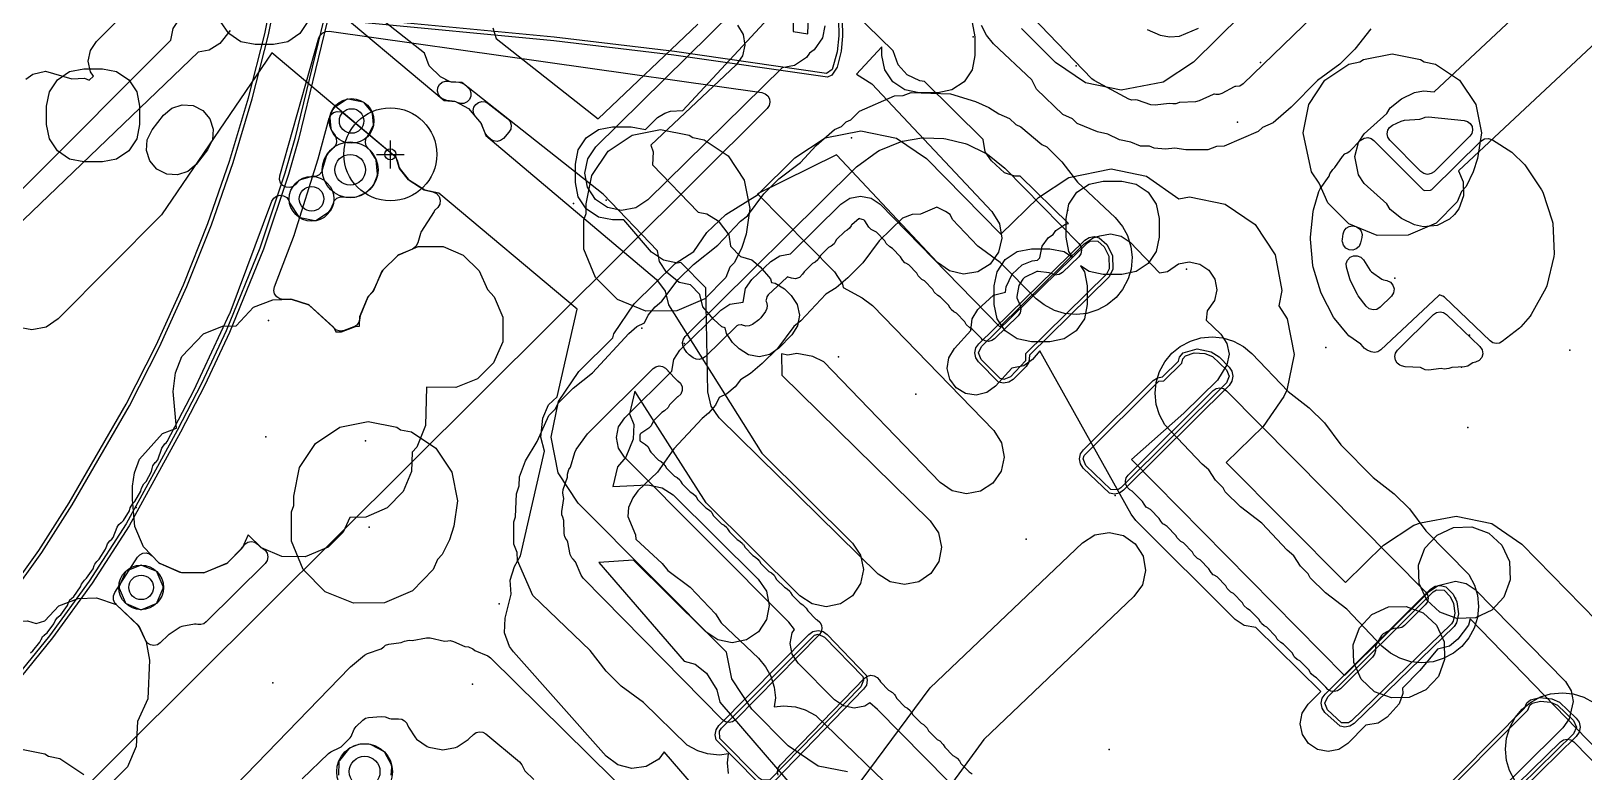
# Model space of a CAD drawing. Header units: metres. Extents: x -2677 to -840, y 169 to 1487.
# Drawn here: x -2211.5 to -2128, y 865.2 to 905.1 of the extents above; entities that cross this region are included whole.
import ezdxf

# ---------------------------------------------------------------- set-up
doc = ezdxf.new("R2010")
doc.units = ezdxf.units.M
for name, color, linetype in [('AI_GREENING_ALLOWED_ZONE', 4, 'Continuous'), ('AI_GREENING_EXCLUSIONS', 1, 'Continuous'), ('AI_GREENING_LAWN', 82, 'Continuous'), ('AI_GREENING_REJECTED', 6, 'Continuous'), ('AI_GREENING_SHRUBS', 92, 'Continuous'), ('AI_GREENING_TREES', 3, 'Continuous')]:
    doc.layers.add(name, color=color, linetype=linetype)

# ---------------------------------------------------------------- blocks, each defined once
blk = doc.blocks.new('AI_TREE')
for p, q in [((-0.3, 0), (0.3, 0)), ((0, -0.3), (0, 0.3))]:
    blk.add_line(p, q)
for radius in [1, 0.12]:
    blk.add_circle((0, 0), radius)
blk = doc.blocks.new('AI_SHRUB')
for radius in [1, 0.55]:
    blk.add_circle((0, 0), radius)

msp = doc.modelspace()

# ---------------------------------------------------------------- linework, layer by layer
at = {"layer": 'AI_GREENING_ALLOWED_ZONE'}
for points in [[(-2189.506, 901.488), (-2189.627, 901.638), (-2189.682, 901.822), (-2189.664, 902.013), (-2189.575, 902.184), (-2189.429, 902.308), (-2189.246, 902.368), (-2189.054, 902.354), (-2188.935, 902.322), (-2188.528, 902.299), (-2188.379, 902.267), (-2188.247, 902.192), (-2188.06, 902.045), (-2187.939, 901.905), (-2187.876, 901.731), (-2187.881, 901.547), (-2187.953, 901.376), (-2188.082, 901.243), (-2188.25, 901.167), (-2188.435, 901.156), (-2188.61, 901.214), (-2188.656, 901.239), (-2188.749, 901.268), (-2189.166, 901.314), (-2189.433, 901.428), (-2189.506, 901.488)], [(-2187.63, 900.443), (-2187.723, 900.602), (-2187.752, 900.783), (-2187.714, 900.962), (-2187.614, 901.116), (-2187.465, 901.223), (-2187.287, 901.27), (-2187.105, 901.249), (-2186.943, 901.163), (-2185.9, 900.341), (-2185.769, 900.186), (-2185.712, 899.991), (-2185.736, 899.789), (-2185.839, 899.614), (-2186.134, 899.287), (-2186.286, 899.173), (-2186.471, 899.124), (-2186.66, 899.147), (-2186.827, 899.24), (-2186.972, 899.363), (-2187.115, 899.562), (-2187.307, 900.05), (-2187.351, 900.121), (-2187.63, 900.443)], [(-2197.963, 890.636), (-2198.155, 890.669), (-2198.32, 890.773), (-2198.433, 890.932), (-2198.476, 891.122), (-2198.443, 891.315), (-2197.371, 894.122), (-2197.366, 894.135), (-2196.086, 898.186), (-2196.083, 898.197), (-2195.507, 900.37), (-2195.418, 900.549), (-2195.266, 900.679), (-2195.076, 900.739), (-2194.877, 900.72), (-2194.702, 900.625), (-2192.007, 898.365), (-2191.909, 898.255), (-2191.848, 898.122), (-2191.729, 897.714), (-2191.684, 897.628), (-2191.252, 897.09), (-2191.192, 897.036), (-2190.392, 896.53), (-2190.311, 896.497), (-2189.919, 896.413), (-2189.727, 896.327), (-2189.587, 896.168), (-2189.526, 895.966), (-2189.553, 895.757), (-2189.664, 895.577), (-2189.828, 895.407), (-2189.86, 895.367), (-2190.566, 894.247), (-2190.596, 894.178), (-2190.729, 893.673), (-2190.835, 893.472), (-2191.02, 893.339), (-2191.745, 893.036), (-2191.823, 892.984), (-2192.622, 892.202), (-2192.676, 892.124), (-2193.09, 891.166), (-2193.184, 891.022), (-2193.366, 890.828), (-2193.414, 890.754), (-2193.832, 889.754), (-2193.851, 889.666), (-2193.852, 889.608), (-2193.896, 889.416), (-2194.01, 889.257), (-2194.176, 889.153), (-2194.689, 888.96), (-2194.898, 888.929), (-2195.101, 888.987), (-2195.262, 889.124), (-2195.295, 889.167), (-2196.548, 890.311), (-2196.64, 890.364), (-2197.497, 890.635), (-2197.578, 890.647), (-2197.963, 890.636)], [(-2141.029, 893.761), (-2141.027, 893.874), (-2140.99, 894.15), (-2140.934, 894.322), (-2140.819, 894.463), (-2140.662, 894.554), (-2140.483, 894.583), (-2140.306, 894.546), (-2140.272, 894.533), (-2140.123, 894.438), (-2140.016, 894.298), (-2139.964, 894.129), (-2139.974, 893.953), (-2140.043, 893.667), (-2140.127, 893.487), (-2140.276, 893.353), (-2140.464, 893.288), (-2140.663, 893.302), (-2140.841, 893.393), (-2140.969, 893.546), (-2141.027, 893.737), (-2141.029, 893.761)], [(-2140.802, 892.36), (-2140.815, 892.561), (-2140.747, 892.751), (-2140.61, 892.899), (-2140.426, 892.98), (-2140.225, 892.983), (-2140.039, 892.905), (-2139.898, 892.761), (-2139.532, 892.187), (-2139.464, 892.117), (-2138.9, 891.725), (-2138.811, 891.686), (-2138.642, 891.65), (-2138.447, 891.562), (-2138.308, 891.401), (-2138.248, 891.197), (-2138.278, 890.985), (-2138.394, 890.806), (-2138.992, 890.214), (-2139.169, 890.1), (-2139.378, 890.07), (-2139.58, 890.128), (-2139.741, 890.264), (-2140.169, 890.824), (-2140.217, 890.901), (-2140.594, 891.64), (-2140.631, 891.735), (-2140.802, 892.36)], [(-2206.943, 874.254), (-2207.014, 874.319), (-2207.097, 874.501), (-2207.102, 874.7), (-2207.029, 874.885), (-2205.796, 876.786), (-2205.673, 876.916), (-2205.513, 876.994), (-2205.336, 877.012), (-2205.164, 876.966), (-2205.018, 876.863), (-2204.667, 876.502), (-2204.588, 876.448), (-2203.528, 875.989), (-2203.433, 875.968), (-2202.265, 875.953), (-2202.166, 875.972), (-2201.026, 876.448), (-2200.947, 876.502), (-2200.204, 877.245), (-2200.152, 877.32), (-2200.149, 877.328), (-2200.039, 877.485), (-2199.879, 877.589), (-2199.691, 877.625), (-2199.504, 877.589), (-2199.343, 877.484), (-2199.167, 877.314), (-2199.051, 877.237), (-2199.053, 877.235), (-2198.941, 877.159), (-2198.833, 876.997), (-2198.796, 876.805), (-2198.834, 876.614), (-2198.943, 876.452), (-2202.11, 873.303), (-2202.244, 873.208), (-2202.401, 873.161), (-2202.565, 873.168), (-2202.65, 873.186), (-2202.747, 873.187), (-2203.417, 873.06), (-2203.506, 873.024), (-2204.098, 872.637), (-2204.136, 872.607), (-2204.576, 872.175), (-2204.736, 872.069), (-2204.923, 872.032), (-2205.111, 872.067), (-2205.272, 872.17), (-2205.382, 872.327), (-2205.705, 873.045), (-2205.761, 873.123), (-2206.95, 874.248), (-2206.943, 874.254)]]:
    msp.add_lwpolyline(points, close=True, dxfattribs=at)
msp.add_lwpolyline([(-2196.95, 864.882), (-2195.542, 866.24), (-2195.401, 866.335), (-2194.924, 866.551), (-2194.851, 866.601), (-2194.374, 867.078), (-2194.324, 867.15), (-2194.147, 867.536), (-2194.04, 867.688), (-2193.683, 868.032), (-2193.542, 868.127), (-2193.378, 868.17), (-2192.704, 868.228), (-2192.491, 868.199), (-2192.259, 868.115), (-2192.17, 868.101), (-2191.767, 868.108), (-2191.595, 868.081), (-2191.442, 867.996), (-2191.328, 867.864), (-2191.297, 867.781), (-2191.292, 867.783), (-2191.237, 867.648), (-2190.865, 867.076), (-2190.797, 867.007), (-2190.235, 866.622), (-2190.146, 866.584), (-2189.479, 866.444), (-2189.382, 866.443), (-2188.712, 866.568), (-2188.622, 866.604), (-2188.03, 866.99), (-2187.992, 867.02), (-2187.742, 867.265), (-2187.591, 867.366), (-2187.414, 867.407), (-2187.233, 867.381), (-2187.074, 867.292), (-2185.268, 865.798), (-2185.134, 865.626), (-2185.02, 865.383), (-2184.971, 865.314), (-2184.493, 864.837)], dxfattribs=at)
at = {"layer": 'AI_GREENING_EXCLUSIONS'}
for points in [[(-2227.433, 881.114), (-2204.004, 904.572), (-2203.888, 905.183), (-2203.461, 905.835), (-2202.61, 906.463), (-2201.948, 906.666), (-2200.989, 907.755), (-2200.364, 908.282), (-2167.786, 942.943), (-2167.684, 943.556), (-2167.27, 944.218), (-2166.434, 944.864), (-2165.776, 945.081), (-2140.485, 971.989), (-2141.28, 972.087), (-2141.955, 972.479), (-2142.429, 973.099)], [(-2110.049, 920.669), (-2134.782, 897.543), (-2134.534, 896.949), (-2134.518, 896.205), (-2134.774, 895.507), (-2134.996, 895.206), (-2135.268, 894.952), (-2135.931, 894.615), (-2135.931, 894.615), (-2136.672, 894.543), (-2137.147, 894.646), (-2137.849, 894.979), (-2138.465, 895.458), (-2138.645, 895.775), (-2139.855, 896.869), (-2140.158, 897.325), (-2140.355, 898.316), (-2140.157, 899.071), (-2139.853, 899.526), (-2138.643, 900.617), (-2138.463, 900.933), (-2137.847, 901.412), (-2137.142, 901.746), (-2136.668, 901.847), (-2136.095, 901.792), (-2112.541, 923.816)], [(-2110.049, 920.669), (-2134.782, 897.543), (-2134.534, 896.949), (-2134.518, 896.205), (-2134.774, 895.507), (-2134.996, 895.206), (-2135.268, 894.952), (-2135.931, 894.615), (-2135.931, 894.615), (-2136.672, 894.543), (-2137.147, 894.646), (-2137.849, 894.979), (-2138.465, 895.458), (-2138.645, 895.775), (-2139.855, 896.869), (-2140.158, 897.325), (-2140.355, 898.316), (-2140.157, 899.071), (-2139.853, 899.526), (-2138.643, 900.617), (-2138.463, 900.933), (-2137.847, 901.412), (-2137.142, 901.746), (-2136.668, 901.847), (-2136.095, 901.792), (-2112.541, 923.816)], [(-2127.291, 866.396), (-2134.157, 873.48), (-2134.244, 873.141), (-2134.821, 872.372), (-2135.274, 872.001), (-2135.914, 871.84), (-2136.858, 870.695), (-2137.796, 869.744), (-2137.781, 869.455), (-2137.977, 868.904), (-2138.621, 868.19), (-2139.106, 867.862), (-2139.759, 867.761), (-2140.728, 866.782), (-2141.213, 866.454), (-2141.787, 866.337), (-2142.361, 866.448), (-2142.849, 866.771), (-2143.177, 867.256), (-2143.294, 867.829), (-2143.183, 868.404), (-2142.86, 868.892), (-2142.191, 869.568), (-2145.686, 873.014), (-2146.312, 873.117), (-2146.799, 873.442), (-2152.13, 878.765), (-2152.379, 879.093), (-2157.293, 887.871), (-2157.678, 887.409), (-2158.15, 887.062), (-2158.798, 886.934), (-2159.667, 885.982), (-2160.139, 885.635), (-2160.707, 885.495), (-2161.286, 885.583), (-2161.786, 885.886), (-2162.133, 886.358), (-2162.273, 886.926), (-2162.185, 887.505), (-2161.882, 888.005), (-2161.003, 888.969), (-2160.927, 889.599), (-2160.625, 890.1), (-2159.788, 890.871), (-2159.136, 891.017), (-2159.103, 891.318), (-2158.786, 891.993), (-2158.248, 892.488), (-2157.706, 892.715), (-2157.423, 892.748), (-2157.298, 892.866), (-2157.174, 893.489), (-2156.833, 893.965), (-2156.574, 894.126), (-2156.427, 894.345), (-2155.94, 894.669), (-2155.748, 894.707), (-2158.343, 897.265), (-2158.631, 897.249), (-2159.183, 897.444), (-2159.898, 898.087), (-2160.227, 898.572), (-2160.33, 899.224), (-2163.499, 902.35), (-2163.74, 902.383), (-2164.416, 902.699), (-2164.911, 903.238), (-2165.17, 903.99), (-2175.796, 914.369)], [(-2160.932, 905.505), (-2160.78, 904.74), (-2160.78, 903.74), (-2160.932, 902.975), (-2161.366, 902.326), (-2162.015, 901.892), (-2162.78, 901.74), (-2163.78, 901.74), (-2164.545, 901.892), (-2165.194, 902.326), (-2165.628, 902.975), (-2165.78, 903.74), (-2165.78, 904.213), (-2167.144, 902.741), (-2166.318, 902.216), (-2159.874, 895.362), (-2159.461, 894.7), (-2159.332, 893.93), (-2159.508, 893.17), (-2159.961, 892.535), (-2160.623, 892.121), (-2161.393, 891.993), (-2162.153, 892.169), (-2162.789, 892.622), (-2168.218, 898.397), (-2172.468, 896.3), (-2168.33, 892.109), (-2167.901, 891.458), (-2167.864, 891.268), (-2166.843, 890.716), (-2166.281, 890.308), (-2159.773, 883.584), (-2159.35, 882.929), (-2159.21, 882.161), (-2159.375, 881.398), (-2159.819, 880.756), (-2160.475, 880.333), (-2161.242, 880.194), (-2162.005, 880.358), (-2162.647, 880.802), (-2168.91, 887.273), (-2169.499, 887.559), (-2170.363, 887.729), (-2170.848, 887.636), (-2171.178, 887.704), (-2171.154, 886.559), (-2163.182, 878.736), (-2162.742, 878.091), (-2162.583, 877.327), (-2162.728, 876.561), (-2163.155, 875.908), (-2163.8, 875.468), (-2164.564, 875.309), (-2165.33, 875.454), (-2165.983, 875.881), (-2174.537, 884.275), (-2174.968, 884.899), (-2175.136, 885.661), (-2175.253, 891.264), (-2176.588, 892.616), (-2176.768, 892.582), (-2177.532, 892.74), (-2178.177, 893.179), (-2179.66, 894.91), (-2180.26, 894.91), (-2181.025, 895.062), (-2181.674, 895.496), (-2182.108, 896.145), (-2182.26, 896.91), (-2182.26, 897.91), (-2182.108, 898.675), (-2182.108, 898.675), (-2181.674, 899.324), (-2181.025, 899.758), (-2180.26, 899.91), (-2179.26, 899.91), (-2178.501, 899.759), (-2177.855, 900.404), (-2177.452, 900.644), (-2177.155, 900.749), (-2176.477, 900.793), (-2165.693, 912.426)], [(-2211.812, 902.469), (-2211.431, 902.739), (-2210.746, 902.895), (-2209.325, 902.492), (-2208.661, 902.52), (-2208.402, 902.41), (-2208.177, 902.628), (-2208.331, 902.857), (-2208.449, 903.43), (-2208.338, 904.005), (-2208.015, 904.493), (-2202.819, 909.749)], [(-2173.554, 905.362), (-2173.244, 904.866), (-2173.148, 904.289), (-2173.28, 903.718), (-2173.62, 903.242), (-2178.21, 898.931), (-2178.073, 898.571), (-2178.117, 897.866), (-2175.663, 895.319), (-2175.193, 895.238), (-2174.585, 894.861), (-2174.014, 894.107), (-2173.916, 893.505), (-2173.378, 892.946), (-2172.768, 892.765), (-2172.326, 892.382), (-2171.769, 891.735), (-2171.714, 891.551), (-2171.512, 891.514), (-2171.021, 891.195), (-2170.662, 890.847), (-2170.331, 890.364), (-2170.208, 889.792), (-2170.315, 889.216), (-2170.633, 888.725), (-2171.33, 888.009), (-2171.813, 887.677), (-2172.385, 887.555), (-2172.961, 887.661), (-2173.452, 887.979), (-2173.81, 888.328), (-2174.142, 888.81), (-2174.205, 889.108), (-2174.38, 889.166), (-2174.822, 889.55), (-2175.414, 890.233), (-2175.572, 890.9), (-2176.071, 891.418), (-2176.676, 891.536), (-2177.371, 892.094), (-2177.736, 892.677), (-2177.84, 893.254), (-2180.769, 896.296), (-2188.371, 902.29), (-2188.987, 902.325), (-2189.508, 902.591), (-2190.115, 903.182), (-2190.374, 903.869), (-2197.102, 909.174)], [(-2212.857, 874.696), (-2211.106, 877.145), (-2209.484, 879.702), (-2206.411, 885.015), (-2204.801, 888.183), (-2203.337, 891.415), (-2202.019, 894.709), (-2200.85, 898.058), (-2199.831, 901.458), (-2198.965, 904.903), (-2198.251, 908.397)], [(-2212.697, 874.575), (-2210.94, 877.033), (-2209.314, 879.597), (-2206.235, 884.921), (-2204.621, 888.096), (-2203.153, 891.337), (-2201.832, 894.639), (-2200.659, 897.996), (-2199.638, 901.405), (-2198.769, 904.859), (-2198.054, 908.359)], [(-2143.892, 908.472), (-2149.026, 903.387), (-2150.654, 902.311), (-2152.923, 901.88), (-2154.834, 902.269), (-2156.451, 903.361), (-2158.27, 905.197)], [(-2196.079, 907), (-2189.317, 901.33), (-2188.7, 901.263), (-2188.015, 900.887), (-2187.323, 900.089), (-2187.069, 899.445), (-2177.898, 891.702), (-2177.434, 891.074), (-2177.253, 890.344), (-2172.245, 882.375), (-2167.372, 877.543), (-2166.936, 876.896), (-2166.78, 876.131), (-2166.929, 875.365), (-2167.36, 874.715), (-2168.007, 874.278), (-2168.772, 874.123), (-2169.538, 874.272), (-2170.188, 874.703), (-2175.225, 879.697), (-2179.066, 885.711), (-2179.347, 884.494), (-2179.126, 883.913), (-2179.15, 883.133), (-2179.546, 882.153), (-2180.005, 881.634), (-2180.246, 880.588), (-2178.362, 880.668), (-2177.596, 880.519), (-2177.003, 880.143), (-2172.431, 875.608), (-2171.995, 874.961), (-2171.84, 874.196), (-2171.99, 873.43), (-2172.421, 872.78), (-2173.068, 872.344), (-2173.833, 872.189), (-2174.599, 872.338), (-2175.249, 872.769), (-2179.142, 876.632), (-2181.001, 876.499), (-2176.422, 871.206), (-2175.823, 871.041), (-2175.207, 870.562), (-2174.65, 869.663), (-2174.502, 868.987), (-2169.058, 862.694)], [(-2168.847, 905.334), (-2168.98, 904.689), (-2169.417, 904.043), (-2169.673, 903.874), (-2169.833, 903.637), (-2170.484, 903.206), (-2171.141, 903.078), (-2178.358, 895.984), (-2179.01, 895.556), (-2179.777, 895.41), (-2180.541, 895.569), (-2181.186, 896.008), (-2181.614, 896.66), (-2181.76, 897.427), (-2181.601, 898.191), (-2181.162, 898.836), (-2173.794, 906.08)], [(-2170.559, 906.233), (-2170.546, 905.038), (-2169.76, 904.906), (-2169.717, 906.323)], [(-2200.82, 905.082), (-2201.376, 904.385), (-2201.959, 904.019), (-2202.536, 903.914), (-2218.645, 888.487)], [(-2195.78, 905.698), (-2197.338, 899.279), (-2197.878, 897.411), (-2199.225, 893.392), (-2201.033, 888.945), (-2202.37, 886.11), (-2203.677, 883.59), (-2206.421, 878.586), (-2208.401, 875.505), (-2210.532, 872.561), (-2213.645, 868.753)], [(-2195.623, 905.5), (-2197.146, 899.224), (-2197.688, 897.348), (-2199.035, 893.329), (-2200.852, 888.86), (-2202.189, 886.024), (-2203.499, 883.498), (-2206.253, 878.478), (-2208.239, 875.388), (-2210.37, 872.443), (-2213.49, 868.627)], [(-2196.638, 905.563), (-2197.072, 904.914), (-2197.721, 904.48), (-2198.486, 904.328), (-2199.486, 904.328), (-2200.251, 904.48), (-2200.9, 904.914), (-2201.334, 905.563)], [(-2167.919, 905.658), (-2167.9, 904.776), (-2167.981, 903.982), (-2168.181, 903.105), (-2168.472, 902.685), (-2168.711, 902.582), (-2176.962, 903.752), (-2183.424, 904.531), (-2193.947, 905.529)], [(-2168.118, 905.652), (-2168.099, 904.796), (-2168.19, 903.938), (-2168.451, 902.981), (-2168.754, 902.777), (-2176.934, 903.95), (-2183.402, 904.73), (-2193.939, 905.73)], [(-2186.699, 905.234), (-2186.52, 904.651), (-2181.039, 900.329), (-2175.674, 905.429)], [(-2139.502, 905.182), (-2140.349, 904.085), (-2141.159, 903.274), (-2142.364, 902.399), (-2143.771, 900.962), (-2144.741, 900.125), (-2145.312, 899.872), (-2145.546, 899.655), (-2147.382, 898.868), (-2147.797, 898.849), (-2148.264, 898.668), (-2149.451, 898.668), (-2150.03, 898.768), (-2150.528, 898.713), (-2151.138, 898.768), (-2151.401, 898.875), (-2151.876, 898.875), (-2152.405, 899.09), (-2153.016, 899.209), (-2153.63, 899.507), (-2154.2, 899.643), (-2155.284, 900.096), (-2155.539, 900.334), (-2156.056, 900.57), (-2157.472, 901.931), (-2157.723, 902.427), (-2159.779, 904.375), (-2160.155, 904.827), (-2160.434, 905.345)], [(-2151.516, 905.134), (-2150.824, 904.836), (-2150.309, 904.738), (-2149.777, 904.787), (-2148.764, 905.21)], [(-2172.086, 860.08), (-2177.487, 866.323), (-2177.781, 865.934), (-2178.454, 865.539), (-2179.227, 865.432), (-2179.982, 865.629), (-2180.604, 866.099), (-2185.582, 871.695), (-2185.798, 871.988), (-2186.064, 872.722), (-2186.029, 873.501), (-2185.71, 874.801), (-2185.768, 875.551), (-2185.526, 876.293), (-2185.21, 876.857), (-2183.915, 882.478), (-2184.115, 883.227), (-2184.02, 884.254), (-2183.7, 884.966), (-2183.244, 885.395), (-2182.159, 890.107), (-2189.597, 896.344), (-2190.355, 896.507), (-2191.227, 897.058), (-2191.715, 897.667), (-2191.891, 898.268), (-2198.58, 903.877), (-2204.517, 895.188), (-2210.069, 889.586), (-2210.718, 889.152), (-2211.484, 889), (-2212.249, 889.152)], [(-2174.022, 865.171), (-2174.081, 865.727), (-2174.022, 866.215), (-2174.519, 866.156), (-2175.157, 866.218), (-2175.68, 866.376), (-2176.253, 866.68), (-2178.598, 868.978), (-2179.797, 869.854), (-2180.607, 870.664), (-2181.46, 871.775), (-2184.554, 874.718), (-2185.376, 876.61), (-2185.396, 877.03), (-2185.575, 877.493), (-2185.575, 878.68), (-2185.475, 878.953), (-2185.422, 880.184), (-2185.293, 880.61), (-2185.271, 881.111), (-2184.952, 881.968), (-2184.313, 882.993), (-2183.687, 884.393), (-2183.33, 884.75), (-2183.33, 884.75), (-2183.182, 885.054), (-2182.372, 885.865), (-2181.342, 886.697), (-2179.397, 888.81), (-2178.951, 889.179), (-2178.554, 889.375), (-2178.347, 889.791), (-2177.97, 890.24), (-2177.606, 890.533), (-2176.73, 891.709), (-2175.919, 892.519), (-2174.604, 893.542), (-2173.379, 894.842), (-2173.015, 895.134), (-2172.139, 896.311), (-2171.328, 897.121), (-2170.162, 897.995), (-2169.318, 898.912), (-2168.329, 899.772), (-2167.954, 899.933), (-2167.703, 900.185), (-2167.46, 900.292), (-2166.995, 900.757), (-2165.098, 901.565), (-2164.64, 901.585), (-2164.211, 901.749), (-2162.099, 901.673), (-2160.752, 901.265), (-2160.04, 900.947), (-2159.49, 900.602), (-2158.916, 900.358), (-2158.585, 900.027), (-2158.319, 899.912), (-2157.193, 898.965), (-2156.924, 898.833), (-2156.114, 898.022), (-2155.271, 896.935), (-2153.244, 895.028), (-2152.845, 894.552), (-2152.579, 894.064), (-2152.392, 893.469), (-2152.33, 892.909), (-2152.389, 892.266), (-2152.544, 891.74), (-2152.845, 891.167), (-2153.188, 890.743), (-2153.677, 890.336), (-2154.169, 890.068), (-2154.76, 889.882), (-2155.326, 889.821), (-2155.963, 889.879), (-2156.497, 890.037), (-2157.062, 890.336), (-2157.48, 890.673), (-2159.417, 892.623), (-2160.632, 893.504), (-2161.987, 894.936), (-2162.113, 895.202), (-2162.367, 895.366), (-2162.821, 895.588), (-2163.716, 895.223), (-2164.151, 895.203), (-2164.667, 894.993), (-2165.928, 893.786), (-2166.81, 892.603), (-2167.621, 891.793), (-2168.25, 891.255), (-2168.788, 890.918), (-2170.148, 889.479), (-2170.518, 889.184), (-2171.401, 888.001), (-2172.212, 887.191), (-2172.841, 886.654), (-2173.379, 886.317), (-2173.68, 885.939), (-2174.126, 885.57), (-2174.532, 885.368), (-2174.734, 884.962), (-2175.1, 884.515), (-2175.437, 884.244), (-2176.976, 882.602), (-2177.854, 881.347), (-2178.898, 880.358), (-2179.174, 879.979), (-2179.412, 879.452), (-2179.447, 878.98), (-2179.034, 877.993), (-2179.014, 877.749), (-2177.604, 876.438), (-2177.294, 876.064), (-2176.089, 875.182), (-2174.736, 873.748), (-2174.426, 873.261), (-2172.423, 871.368), (-2172.032, 870.901), (-2171.752, 870.385), (-2171.57, 869.805), (-2171.509, 869.23), (-2171.567, 868.745), (-2171.073, 868.804), (-2170.432, 868.742), (-2169.902, 868.582), (-2169.336, 868.28), (-2164.616, 863.726)], [(-2167.633, 865.246), (-2169.201, 865.565), (-2170.819, 866.656), (-2172.767, 868.622), (-2173.844, 870.249), (-2174.129, 871.69), (-2182.11, 879.689), (-2183.185, 881.318), (-2183.185, 881.318), (-2183.555, 883.233), (-2183.164, 885.144), (-2182.071, 886.76), (-2180.243, 888.568), (-2180.199, 888.78), (-2179.097, 890.398), (-2176.893, 892.562), (-2175.898, 893.214), (-2175.191, 894.228), (-2174.181, 895.195), (-2172.462, 896.252), (-2170.458, 898.244), (-2168.83, 899.319), (-2166.915, 899.689), (-2165.004, 899.298), (-2163.388, 898.205), (-2159.387, 894.138), (-2157.362, 896.111), (-2155.733, 897.183), (-2153.462, 897.66), (-2151.552, 897.265), (-2149.814, 896.044), (-2149.245, 896.153), (-2147.334, 895.759), (-2145.72, 894.664), (-2144.647, 893.034), (-2144.281, 891.118), (-2144.45, 890.296), (-2143.987, 889.591), (-2143.62, 887.675), (-2144.014, 885.765), (-2144.182, 885.412), (-2145.278, 883.798), (-2147.272, 881.869), (-2140.853, 875.418), (-2138.821, 877.432), (-2137.192, 878.506), (-2136.819, 878.63), (-2134.902, 878.991), (-2132.992, 878.591), (-2131.381, 877.49), (-2126.539, 872.547)], [(-2152.146, 854.536), (-2166.021, 868.607), (-2166.44, 868.961), (-2166.7, 868.788), (-2167.274, 868.676), (-2167.848, 868.793), (-2168.333, 869.12), (-2170.282, 871.086), (-2170.605, 871.574), (-2170.605, 871.574), (-2170.717, 872.149), (-2170.6, 872.722), (-2170.477, 872.904), (-2170.795, 873.296), (-2179.622, 882.151), (-2179.944, 882.639), (-2180.055, 883.214), (-2179.938, 883.787), (-2179.61, 884.272), (-2177.082, 886.772), (-2176.976, 887.415), (-2176.646, 887.9), (-2174.441, 890.064), (-2173.953, 890.384), (-2173.245, 890.496), (-2173.11, 891.214), (-2172.771, 891.699), (-2171.761, 892.666), (-2171.274, 892.978), (-2170.702, 893.081), (-2167.997, 895.756), (-2167.509, 896.078), (-2166.934, 896.189), (-2166.361, 896.072), (-2165.876, 895.744), (-2159.435, 889.162), (-2154.905, 893.618), (-2154.416, 893.94), (-2154.062, 894.05), (-2153.487, 894.16), (-2152.914, 894.042), (-2152.43, 893.713), (-2150.861, 892.063), (-2150.422, 892.134), (-2149.844, 892.543), (-2149.27, 892.653), (-2148.696, 892.535), (-2148.212, 892.207), (-2147.89, 891.718), (-2147.78, 891.143), (-2147.899, 890.57), (-2148.297, 890.017), (-2148.343, 889.526), (-2147.552, 888.764), (-2147.23, 888.275), (-2147.12, 887.7), (-2147.238, 887.127), (-2147.735, 886.291), (-2149.551, 884.527), (-2152.372, 882.036), (-2140.91, 870.433), (-2136.361, 874.942), (-2135.872, 875.264), (-2134.938, 875.491), (-2134.365, 875.371), (-2133.881, 875.041), (-2129.039, 870.098), (-2128.718, 869.608), (-2128.61, 869.033), (-2128.837, 868.107), (-2129.167, 867.624), (-2133.68, 863.16)], [(-2168.54, 862.551), (-2163.185, 869.762), (-2154.989, 877.564), (-2154.329, 877.982), (-2153.56, 878.115), (-2152.799, 877.944), (-2152.161, 877.495), (-2151.744, 876.835), (-2151.61, 876.067), (-2151.781, 875.305), (-2152.231, 874.667), (-2160.3, 866.986), (-2165.93, 859.275)], [(-2216.314, 864.866), (-2216.784, 866.031), (-2216.899, 868.121), (-2216.782, 868.848), (-2216.443, 869.723), (-2215.178, 871.004), (-2214.9, 871.709), (-2213.641, 872.988), (-2212.71, 873.338), (-2211.716, 873.365), (-2211.251, 873.218), (-2210.782, 873.367), (-2210.024, 874.166), (-2208.994, 874.573), (-2208, 874.6), (-2206.95, 874.248), (-2205.726, 873.089), (-2205.34, 872.233), (-2205.158, 871.244), (-2205.24, 869.171), (-2205.804, 867.954), (-2205.884, 866.608), (-2206.337, 865.524), (-2207.259, 864.602)], [(-2127.332, 860.228), (-2128.695, 861.68), (-2129.844, 862.551), (-2130.654, 863.362), (-2131.736, 864.754), (-2132.036, 865.317), (-2132.201, 865.866), (-2132.26, 866.475), (-2132.201, 867.053), (-2132.022, 867.64), (-2131.736, 868.165), (-2131.357, 868.622), (-2130.913, 868.984), (-2130.367, 869.275), (-2129.83, 869.437), (-2129.199, 869.499), (-2128.611, 869.437), (-2128.053, 869.265), (-2128.053, 869.265), (-2127.528, 868.984)], [(-2216.011, 864.056), (-2215.143, 865.354), (-2213.846, 866.221), (-2212.315, 866.525), (-2210.784, 866.221), (-2210.585, 866.088), (-2210.585, 866.088), (-2209.982, 865.968), (-2208.685, 865.101)]]:
    msp.add_lwpolyline(points, dxfattribs=at)
for points in [[(-2138.354, 903.836), (-2136.824, 903.531), (-2136.624, 903.398), (-2136.022, 903.278), (-2134.724, 902.411), (-2133.857, 901.113), (-2133.552, 899.583), (-2133.759, 898.212), (-2133.986, 897.487), (-2134.378, 896.697), (-2134.63, 896.426), (-2134.857, 895.883), (-2135.981, 894.738), (-2137.489, 894.091), (-2139.15, 894.076), (-2140.672, 894.696), (-2141.816, 895.819), (-2142.278, 896.884), (-2142.681, 897.487), (-2143.142, 899.583), (-2142.838, 901.113), (-2141.971, 902.411), (-2140.673, 903.278), (-2140.09, 903.394), (-2139.885, 903.531), (-2138.354, 903.836)], [(-2206.927, 898.178), (-2207.692, 898.026), (-2208.692, 898.026), (-2209.457, 898.178), (-2210.106, 898.612), (-2210.54, 899.261), (-2210.692, 900.026), (-2210.692, 901.026), (-2210.54, 901.791), (-2210.106, 902.44), (-2209.457, 902.874), (-2208.692, 903.026), (-2207.692, 903.026), (-2206.927, 902.874), (-2206.278, 902.44), (-2205.844, 901.791), (-2205.692, 901.026), (-2205.692, 900.026), (-2205.844, 899.261), (-2206.278, 898.612), (-2206.927, 898.178)], [(-2203.65, 897.328), (-2204.234, 897.372), (-2204.756, 897.635), (-2205.138, 898.079), (-2205.321, 898.635), (-2205.278, 899.218), (-2205.014, 899.741), (-2204.4, 900.527), (-2203.956, 900.909), (-2203.4, 901.092), (-2202.817, 901.048), (-2202.294, 900.785), (-2201.912, 900.341), (-2201.729, 899.785), (-2201.773, 899.202), (-2202.036, 898.679), (-2202.651, 897.893), (-2203.094, 897.511), (-2203.65, 897.328)], [(-2175.948, 899.328), (-2175.345, 899.208), (-2174.047, 898.341), (-2173.18, 897.044), (-2172.876, 895.513), (-2173.083, 894.142), (-2173.309, 893.417), (-2173.701, 892.627), (-2173.95, 892.36), (-2174.18, 891.811), (-2175.303, 890.667), (-2176.811, 890.02), (-2178.472, 890.004), (-2179.995, 890.624), (-2181.182, 891.811), (-2181.802, 893.333), (-2181.802, 894.917), (-2181.678, 895.253), (-2181.678, 895.766), (-2181.373, 897.297), (-2180.506, 898.594), (-2179.208, 899.461), (-2177.678, 899.766), (-2176.147, 899.461), (-2175.948, 899.328)], [(-2154.648, 896.829), (-2153.883, 896.981), (-2152.883, 896.981), (-2152.118, 896.829), (-2151.469, 896.395), (-2151.035, 895.746), (-2150.883, 894.981), (-2150.883, 893.981), (-2151.035, 893.216), (-2151.469, 892.567), (-2152.118, 892.133), (-2152.883, 891.981), (-2153.883, 891.981), (-2154.648, 892.133), (-2155.112, 892.443), (-2154.898, 892.123), (-2154.746, 891.358), (-2154.746, 890.358), (-2154.898, 889.592), (-2155.332, 888.944), (-2155.98, 888.51), (-2156.746, 888.358), (-2157.746, 888.358), (-2158.511, 888.51), (-2159.16, 888.944), (-2159.593, 889.592), (-2159.746, 890.358), (-2159.746, 891.358), (-2159.593, 892.123), (-2159.16, 892.772), (-2158.511, 893.205), (-2157.746, 893.358), (-2156.746, 893.358), (-2155.98, 893.205), (-2155.517, 892.896), (-2155.731, 893.216), (-2155.883, 893.981), (-2155.883, 894.981), (-2155.731, 895.746), (-2155.297, 896.395), (-2154.648, 896.829)], [(-2203.418, 887.569), (-2202.258, 888.791), (-2201.228, 889.198), (-2200.507, 889.217), (-2199.561, 890.214), (-2198.531, 890.621), (-2197.537, 890.648), (-2196.588, 890.348), (-2195.263, 889.137), (-2195.136, 888.894), (-2194.843, 888.902), (-2194.091, 889.185), (-2193.864, 889.191), (-2193.85, 889.712), (-2193.396, 890.795), (-2193.124, 891.086), (-2192.657, 892.168), (-2191.789, 893.017), (-2190.706, 893.471), (-2189.378, 893.471), (-2188.295, 893.017), (-2187.427, 892.168), (-2186.991, 891.162), (-2186.622, 890.773), (-2186.168, 889.69), (-2186.168, 888.362), (-2186.66, 887.222), (-2187.528, 886.373), (-2188.681, 885.905), (-2190.262, 885.927), (-2190.32, 883.864), (-2190.79, 882.699), (-2191.036, 882.431), (-2191.075, 881.394), (-2191.528, 880.31), (-2192.383, 879.433), (-2193.534, 878.935), (-2194.395, 878.918), (-2194.739, 878.136), (-2195.549, 877.326), (-2196.781, 876.811), (-2198.05, 876.828), (-2199.134, 877.281), (-2199.858, 877.984), (-2200.171, 877.277), (-2200.981, 876.467), (-2202.213, 875.952), (-2203.482, 875.969), (-2204.633, 876.467), (-2205.488, 877.344), (-2205.941, 878.428), (-2206.074, 879.881), (-2206.073, 880.599), (-2205.956, 881.326), (-2205.695, 882.05), (-2204.457, 883.423), (-2203.712, 883.723), (-2203.887, 885.696), (-2203.757, 886.694), (-2203.418, 887.569)], [(-2159.238, 886.136), (-2159.509, 886.196), (-2160.593, 887.273), (-2160.736, 887.502), (-2160.782, 887.768), (-2160.724, 888.031), (-2160.571, 888.253), (-2154.869, 893.811), (-2154.638, 893.961), (-2154.366, 894.01), (-2154.097, 893.95), (-2153.685, 893.593), (-2153.386, 892.996), (-2153.367, 892.26), (-2153.571, 891.844), (-2157.843, 887.64), (-2157.876, 887.262), (-2158.029, 887.036), (-2158.732, 886.339), (-2158.964, 886.186), (-2159.238, 886.136)], [(-2160.582, 887.763), (-2160.431, 888.11), (-2154.73, 893.668), (-2154.564, 893.775), (-2154.178, 893.767), (-2153.831, 893.456), (-2153.583, 892.961), (-2153.565, 892.283), (-2153.711, 891.986), (-2158.057, 887.71), (-2158.061, 887.34), (-2158.873, 886.481), (-2159.234, 886.336), (-2159.428, 886.379), (-2160.447, 887.41), (-2160.582, 887.763)], [(-2149.743, 888.106), (-2149.197, 888.396), (-2148.644, 888.562), (-2148.029, 888.621), (-2147.457, 888.562), (-2146.872, 888.383), (-2146.345, 888.097), (-2145.902, 887.727), (-2143.946, 885.68), (-2142.804, 884.815), (-2141.994, 884.005), (-2141.118, 882.818), (-2139.375, 881.058), (-2138.233, 880.193), (-2137.423, 879.383), (-2136.547, 878.196), (-2134.232, 875.857), (-2133.93, 875.288), (-2133.767, 874.745), (-2133.708, 874.139), (-2133.77, 873.543), (-2133.945, 872.974), (-2134.223, 872.459), (-2134.609, 871.991), (-2135.055, 871.628), (-2135.604, 871.336), (-2136.154, 871.171), (-2136.766, 871.112), (-2137.341, 871.171), (-2137.932, 871.353), (-2138.44, 871.628), (-2138.902, 872.009), (-2140.793, 873.994), (-2141.941, 874.865), (-2142.752, 875.675), (-2142.858, 875.882), (-2143.285, 876.309), (-2143.628, 876.862), (-2144, 877.164), (-2145.363, 878.615), (-2146.512, 879.487), (-2147.322, 880.297), (-2147.429, 880.504), (-2147.856, 880.93), (-2148.198, 881.484), (-2148.57, 881.785), (-2150.575, 883.889), (-2150.866, 884.438), (-2151.031, 884.988), (-2151.09, 885.597), (-2151.031, 886.175), (-2150.854, 886.756), (-2150.575, 887.274), (-2150.187, 887.744), (-2149.743, 888.106)], [(-2147.11, 886.999), (-2146.962, 886.772), (-2146.912, 886.505), (-2146.967, 886.24), (-2147.119, 886.015), (-2152.788, 880.378), (-2153.016, 880.227), (-2153.284, 880.175), (-2153.553, 880.229), (-2154.954, 881.57), (-2155.104, 881.798), (-2155.156, 882.066), (-2155.101, 882.334), (-2154.948, 882.56), (-2151.191, 886.279), (-2150.963, 886.429), (-2150.694, 886.481), (-2149.84, 887.309), (-2149.775, 887.537), (-2149.586, 887.76), (-2148.831, 887.975), (-2148.073, 887.821), (-2147.656, 887.548), (-2147.11, 886.999)], [(-2148.012, 887.563), (-2147.254, 886.86), (-2147.112, 886.507), (-2147.26, 886.157), (-2152.929, 880.52), (-2153.092, 880.412), (-2153.475, 880.414), (-2154.811, 881.711), (-2154.956, 882.065), (-2154.917, 882.256), (-2150.887, 886.244), (-2150.628, 886.267), (-2149.652, 887.213), (-2149.598, 887.443), (-2149.463, 887.602), (-2148.988, 887.762), (-2148.413, 887.73), (-2148.012, 887.563)], [(-2191.669, 883.633), (-2191.066, 883.513), (-2189.768, 882.646), (-2188.901, 881.348), (-2188.597, 879.818), (-2188.804, 878.447), (-2189.03, 877.722), (-2189.422, 876.932), (-2189.671, 876.664), (-2189.901, 876.116), (-2191.024, 874.972), (-2192.532, 874.324), (-2194.193, 874.309), (-2195.716, 874.929), (-2196.903, 876.116), (-2197.523, 877.638), (-2197.523, 879.221), (-2197.399, 879.558), (-2197.399, 880.071), (-2197.094, 881.601), (-2196.227, 882.899), (-2194.929, 883.766), (-2193.399, 884.071), (-2191.868, 883.766), (-2191.669, 883.633)], [(-2132.007, 875.56), (-2132.349, 874.643), (-2132.996, 873.944), (-2133.877, 873.534), (-2134.864, 873.495), (-2135.781, 873.836), (-2136.48, 874.484), (-2136.889, 875.365), (-2136.928, 876.351), (-2136.587, 877.268), (-2135.939, 877.967), (-2135.058, 878.377), (-2134.072, 878.416), (-2133.155, 878.074), (-2132.456, 877.427), (-2132.047, 876.546), (-2132.007, 875.56)], [(-2142.111, 868.67), (-2142.163, 868.938), (-2142.11, 869.205), (-2141.958, 869.431), (-2136.28, 875.067), (-2136.035, 875.224), (-2135.748, 875.269), (-2135.467, 875.192), (-2135.069, 874.794), (-2134.864, 874.382), (-2134.779, 873.741), (-2134.887, 873.249), (-2135.023, 873.064), (-2140.393, 867.846), (-2140.621, 867.698), (-2140.888, 867.648), (-2141.153, 867.703), (-2141.961, 868.443), (-2142.111, 868.67)], [(-2141.963, 868.937), (-2141.816, 869.29), (-2136.139, 874.925), (-2135.964, 875.037), (-2135.558, 875.015), (-2135.225, 874.669), (-2135.048, 874.303), (-2134.977, 873.769), (-2135.065, 873.339), (-2135.162, 873.207), (-2140.532, 867.989), (-2140.695, 867.883), (-2141.076, 867.887), (-2141.819, 868.584), (-2141.963, 868.937)], [(-2136.54, 869.653), (-2137.432, 869.251), (-2138.385, 869.22), (-2139.295, 869.559), (-2140.017, 870.232), (-2140.419, 871.124), (-2140.45, 872.077), (-2140.111, 872.987), (-2139.438, 873.709), (-2138.546, 874.111), (-2137.593, 874.142), (-2136.683, 873.803), (-2135.961, 873.13), (-2135.559, 872.238), (-2135.528, 871.285), (-2135.867, 870.375), (-2136.54, 869.653)], [(-2172.518, 864.771), (-2174.687, 866.97), (-2174.743, 867.237), (-2174.692, 867.506), (-2174.542, 867.735), (-2169.715, 872.633), (-2169.487, 872.788), (-2169.218, 872.842), (-2168.948, 872.788), (-2168.72, 872.635), (-2166.621, 870.445), (-2166.568, 870.18), (-2166.619, 869.915), (-2166.766, 869.689), (-2171.526, 864.784), (-2171.751, 864.629), (-2172.019, 864.572), (-2172.288, 864.622), (-2172.518, 864.771)], [(-2174.399, 867.595), (-2169.41, 872.603), (-2169.217, 872.642), (-2168.862, 872.494), (-2166.806, 870.368), (-2166.768, 870.179), (-2166.909, 869.828), (-2171.83, 864.812), (-2172.214, 864.808), (-2172.378, 864.914), (-2174.503, 867.048), (-2174.507, 867.431), (-2174.399, 867.595)], [(-2128.299, 867.915), (-2128.248, 867.646), (-2128.303, 867.378), (-2128.458, 867.152), (-2134.158, 861.557), (-2134.385, 861.408), (-2134.651, 861.357), (-2134.917, 861.411), (-2136.265, 862.684), (-2136.417, 862.911), (-2136.47, 863.179), (-2136.417, 863.447), (-2131.238, 868.669), (-2131.109, 868.954), (-2130.917, 869.119), (-2130.408, 869.251), (-2129.764, 869.182), (-2129.347, 868.987), (-2128.45, 868.144), (-2128.299, 867.915)], [(-2128.598, 867.295), (-2134.298, 861.7), (-2134.46, 861.594), (-2134.841, 861.595), (-2136.123, 862.825), (-2136.27, 863.179), (-2136.232, 863.37), (-2131.053, 868.57), (-2130.953, 868.829), (-2130.816, 868.946), (-2130.375, 869.054), (-2129.838, 868.996), (-2129.468, 868.828), (-2128.592, 868.003), (-2128.448, 867.648), (-2128.598, 867.295)]]:
    msp.add_lwpolyline(points, close=True, dxfattribs=at)
at = {"layer": 'AI_GREENING_LAWN'}
for points in [[(-2139.896, 908.488), (-2146.356, 902.215), (-2146.543, 902.101), (-2146.762, 902.077), (-2146.769, 902.078), (-2146.807, 902.077), (-2146.842, 902.064), (-2147.51, 901.697), (-2147.669, 901.643), (-2147.837, 901.643), (-2147.904, 901.655), (-2147.941, 901.656), (-2147.976, 901.646), (-2148.732, 901.296), (-2148.922, 901.25), (-2149.769, 901.216), (-2149.804, 901.21), (-2149.832, 901.194), (-2149.981, 901.143), (-2150.138, 901.141), (-2150.331, 901.168), (-2151.09, 901.065), (-2151.324, 901.089), (-2152.041, 901.342), (-2152.172, 901.351), (-2152.175, 901.35), (-2152.349, 901.345), (-2152.513, 901.399), (-2154.372, 902.395), (-2154.495, 902.488), (-2157.728, 905.835)], [(-2211.559, 871.651), (-2211.429, 871.746), (-2211.048, 872.223), (-2210.972, 872.392), (-2210.964, 872.388), (-2210.908, 872.515), (-2210.799, 872.6), (-2210.805, 872.608), (-2210.66, 872.724), (-2210.294, 873.212), (-2210.233, 873.365), (-2210.131, 873.526), (-2210.073, 873.568), (-2210.077, 873.573), (-2209.93, 873.693), (-2209.57, 874.192), (-2209.512, 874.349), (-2209.415, 874.511), (-2209.355, 874.556), (-2209.359, 874.561), (-2209.219, 874.681), (-2208.864, 875.184), (-2208.81, 875.341), (-2208.66, 875.558), (-2208.538, 875.662), (-2208.194, 876.166), (-2208.131, 876.341), (-2208.126, 876.339), (-2208.105, 876.411), (-2207.991, 876.559), (-2207.858, 876.676), (-2207.515, 877.208), (-2207.456, 877.399), (-2207.451, 877.397), (-2207.425, 877.5), (-2207.29, 877.668), (-2207.192, 877.746), (-2207.118, 877.846), (-2206.894, 878.399), (-2206.809, 878.538), (-2206.684, 878.642), (-2206.64, 878.668), (-2206.553, 878.754), (-2206.238, 879.283), (-2206.195, 879.443), (-2206.063, 879.671), (-2205.948, 879.784), (-2205.632, 880.333), (-2205.59, 880.499), (-2205.463, 880.725), (-2205.346, 880.845), (-2205.054, 881.381), (-2205.009, 881.558), (-2205.008, 881.558), (-2204.977, 881.698), (-2204.846, 881.868), (-2204.792, 881.914), (-2204.719, 882.02), (-2204.5, 882.644), (-2204.341, 882.868), (-2204.269, 882.927), (-2204.204, 883.005), (-2202.782, 885.734), (-2202.777, 885.744), (-2200.833, 889.898), (-2200.826, 889.917), (-2198.581, 895.911), (-2198.48, 896.074), (-2198.325, 896.188), (-2198.138, 896.235), (-2197.948, 896.207), (-2197.782, 896.11), (-2197.665, 895.958), (-2197.635, 895.849), (-2197.6, 895.77), (-2197.141, 895.083), (-2197.108, 895.05), (-2197.065, 895.032), (-2196.261, 894.872), (-2196.214, 894.872), (-2196.172, 894.89), (-2195.511, 895.332), (-2195.42, 895.441), (-2195.27, 895.805), (-2195.269, 895.805), (-2195.223, 895.929), (-2195.08, 896.076), (-2194.892, 896.153), (-2194.688, 896.149), (-2194.605, 896.13), (-2194.126, 896.13), (-2194.031, 896.149), (-2193.582, 896.335), (-2193.501, 896.388), (-2193.157, 896.733), (-2193.103, 896.813), (-2192.922, 897.251), (-2192.904, 897.37), (-2192.978, 898.114), (-2193.018, 898.226), (-2193.275, 898.612), (-2193.392, 898.719), (-2193.509, 898.88), (-2193.554, 899.075), (-2193.519, 899.272), (-2193.41, 899.438), (-2193.133, 899.956), (-2193.121, 899.99), (-2193.119, 900.026), (-2193.176, 900.608), (-2193.231, 900.74), (-2193.598, 901.187), (-2193.629, 901.214), (-2193.668, 901.229), (-2194.478, 901.39), (-2194.525, 901.39), (-2194.567, 901.373), (-2195.228, 900.931), (-2195.318, 900.821), (-2195.446, 900.514), (-2195.463, 900.396), (-2195.407, 899.825), (-2195.367, 899.712), (-2195.183, 899.437), (-2195.114, 899.281), (-2195.101, 899.11), (-2195.147, 898.946), (-2195.245, 898.806), (-2195.573, 898.478), (-2195.635, 898.375), (-2195.869, 897.601), (-2195.875, 897.603), (-2195.902, 897.499), (-2196.034, 897.336), (-2196.221, 897.241), (-2196.431, 897.231), (-2196.447, 897.234), (-2196.483, 897.228), (-2197.042, 897.059), (-2197.16, 896.98), (-2197.286, 896.826), (-2197.436, 896.703), (-2197.621, 896.646), (-2197.814, 896.664), (-2197.986, 896.754), (-2198.111, 896.902), (-2198.17, 897.087), (-2198.154, 897.28), (-2196.05, 904.682), (-2195.971, 904.842), (-2195.842, 904.965), (-2195.677, 905.034), (-2195.499, 905.041), (-2172.236, 901.745), (-2172.062, 901.686), (-2171.921, 901.568), (-2171.832, 901.407), (-2171.807, 901.225), (-2171.85, 901.046), (-2171.954, 900.895), (-2222.099, 851.027)], [(-2204.426, 860.508), (-2194.383, 870.851), (-2194.345, 870.886), (-2193.593, 871.516), (-2193.439, 871.604), (-2192.707, 871.864), (-2192.565, 871.966), (-2192.464, 872.052), (-2192.284, 872.113), (-2192.284, 872.113), (-2191.622, 872.203), (-2191.447, 872.279), (-2191.198, 872.318), (-2191.041, 872.302), (-2190.274, 872.453), (-2190.064, 872.449), (-2189.304, 872.271), (-2189.119, 872.283), (-2188.998, 872.303), (-2188.812, 872.261), (-2188.199, 871.993), (-2188.014, 871.967), (-2187.773, 871.863), (-2187.659, 871.773), (-2186.975, 871.482), (-2186.82, 871.378), (-2173.636, 858.369)], [(-2171.351, 865.067), (-2171.389, 865.256), (-2171.353, 865.445), (-2171.248, 865.607), (-2166.713, 870.291), (-2166.561, 870.398), (-2166.381, 870.443), (-2166.197, 870.418), (-2166.035, 870.329), (-2166.035, 870.329), (-2165.916, 870.186), (-2165.859, 870.082), (-2165.421, 869.637), (-2165.265, 869.542), (-2165.267, 869.54), (-2165.217, 869.515), (-2165.102, 869.399), (-2165.078, 869.349), (-2165.076, 869.35), (-2164.983, 869.193), (-2164.544, 868.749), (-2164.401, 868.667), (-2164.257, 868.543), (-2164.222, 868.475), (-2164.216, 868.478), (-2164.123, 868.321), (-2163.68, 867.873), (-2163.541, 867.794), (-2163.353, 867.603), (-2163.275, 867.462), (-2162.812, 866.993), (-2162.673, 866.913), (-2162.485, 866.722), (-2162.407, 866.582), (-2161.962, 866.129), (-2161.806, 866.034), (-2161.809, 866.028), (-2161.741, 865.992), (-2161.619, 865.846), (-2161.539, 865.702), (-2161.094, 865.248), (-2160.938, 865.153)], [(-2192.166, 865.078), (-2192.128, 865.482), (-2192.156, 865.62), (-2192.514, 866.291), (-2192.535, 866.32), (-2192.564, 866.341), (-2193.245, 866.705), (-2193.361, 866.734), (-2193.836, 866.734), (-2193.93, 866.715), (-2194.369, 866.534), (-2194.465, 866.462), (-2194.952, 865.868), (-2194.972, 865.834), (-2194.979, 865.796), (-2195.004, 865.069)], [(-2133.886, 862.383), (-2129.296, 866.867), (-2129.133, 866.973), (-2128.941, 867.009), (-2128.751, 866.969), (-2128.59, 866.859), (-2128.59, 866.859), (-2118.182, 856.242)]]:
    msp.add_lwpolyline(points, dxfattribs=at)
for points in [[(-2136.574, 900.43), (-2136.392, 900.445), (-2134.477, 900.251), (-2134.297, 900.197), (-2134.15, 900.081), (-2134.056, 899.92), (-2134.028, 899.734), (-2134.07, 899.552), (-2134.176, 899.398), (-2136.095, 897.499), (-2136.258, 897.392), (-2136.449, 897.355), (-2136.64, 897.394), (-2136.802, 897.503), (-2138.474, 899.193), (-2138.579, 899.35), (-2138.618, 899.534), (-2138.587, 899.72), (-2138.489, 899.881), (-2138.338, 899.994), (-2137.874, 900.22), (-2137.679, 900.27), (-2136.861, 900.311), (-2136.709, 900.365), (-2136.574, 900.43)], [(-2175.432, 887.452), (-2175.601, 887.409), (-2175.774, 887.426), (-2175.931, 887.502), (-2176.144, 887.656), (-2176.263, 887.778), (-2176.415, 887.999), (-2176.487, 888.156), (-2176.501, 888.329), (-2176.455, 888.496), (-2176.355, 888.637), (-2167.21, 897.706), (-2167.152, 897.755), (-2166.027, 898.575), (-2165.923, 898.633), (-2164.775, 899.105), (-2164.669, 899.136), (-2163.632, 899.314), (-2163.53, 899.32), (-2162.457, 899.283), (-2162.354, 899.269), (-2161.302, 899.01), (-2161.203, 898.974), (-2160.205, 898.489), (-2160.114, 898.432), (-2159.182, 897.694), (-2159.135, 897.652), (-2155.195, 893.635), (-2155.088, 893.472), (-2155.052, 893.28), (-2155.093, 893.088), (-2155.203, 892.927), (-2156.069, 892.083), (-2156.26, 891.967), (-2156.481, 891.945), (-2156.637, 892.002), (-2156.637, 892.001), (-2156.79, 892.058), (-2157.379, 892.139), (-2157.415, 892.138), (-2157.449, 892.128), (-2158.108, 891.805), (-2158.2, 891.727), (-2158.375, 891.481), (-2158.417, 891.385), (-2158.532, 890.793), (-2158.534, 890.757), (-2158.525, 890.722), (-2158.348, 890.307), (-2158.308, 890.112), (-2158.347, 889.917), (-2158.459, 889.753), (-2159.725, 888.519), (-2159.874, 888.419), (-2160.05, 888.378), (-2160.228, 888.401), (-2160.386, 888.487), (-2160.432, 888.539), (-2160.435, 888.535), (-2160.918, 889.022), (-2161.057, 889.101), (-2161.246, 889.292), (-2161.324, 889.432), (-2161.778, 889.892), (-2161.922, 889.974), (-2162.066, 890.098), (-2162.101, 890.166), (-2162.107, 890.163), (-2162.2, 890.32), (-2162.639, 890.762), (-2162.778, 890.841), (-2162.967, 891.032), (-2163.045, 891.172), (-2163.5, 891.632), (-2163.639, 891.712), (-2163.828, 891.903), (-2163.905, 892.042), (-2164.343, 892.486), (-2164.499, 892.581), (-2164.498, 892.583), (-2164.547, 892.608), (-2164.662, 892.724), (-2164.687, 892.774), (-2164.689, 892.773), (-2164.782, 892.93), (-2165.221, 893.373), (-2165.36, 893.452), (-2165.548, 893.643), (-2165.627, 893.783), (-2166.081, 894.243), (-2166.21, 894.316), (-2166.357, 894.385), (-2166.485, 894.52), (-2166.706, 894.863), (-2166.734, 894.894), (-2166.771, 894.913), (-2166.96, 894.971), (-2166.998, 894.977), (-2167.031, 894.957), (-2167.384, 894.667), (-2167.41, 894.639), (-2167.427, 894.597), (-2167.516, 894.46), (-2167.643, 894.358), (-2167.777, 894.284), (-2168.221, 893.847), (-2168.316, 893.691), (-2168.321, 893.694), (-2168.357, 893.626), (-2168.503, 893.504), (-2168.647, 893.424), (-2169.091, 892.986), (-2169.186, 892.83), (-2169.191, 892.833), (-2169.227, 892.766), (-2169.373, 892.643), (-2169.517, 892.563), (-2169.961, 892.126), (-2170.048, 891.983), (-2170.206, 891.821), (-2170.419, 891.746), (-2170.643, 891.772), (-2170.817, 891.834), (-2170.859, 891.841), (-2170.894, 891.818), (-2171.896, 890.876), (-2171.961, 890.772), (-2172.011, 890.616), (-2172.015, 890.562), (-2171.981, 890.481), (-2171.943, 890.314), (-2171.964, 890.144), (-2172.04, 889.991), (-2172.296, 889.646), (-2172.405, 889.537), (-2172.747, 889.29), (-2172.912, 889.213), (-2173.094, 889.199), (-2173.269, 889.252), (-2173.304, 889.27), (-2173.352, 889.273), (-2173.515, 889.25), (-2173.552, 889.239), (-2173.583, 889.217), (-2175.288, 887.55), (-2175.432, 887.452)], [(-2139.654, 899.327), (-2139.481, 899.284), (-2139.334, 899.182), (-2136.681, 896.529), (-2136.64, 896.503), (-2136.592, 896.495), (-2136.288, 896.508), (-2136.245, 896.518), (-2136.209, 896.542), (-2133.58, 899.143), (-2133.39, 899.261), (-2133.168, 899.284), (-2132.959, 899.209), (-2131.918, 898.543), (-2131.838, 898.48), (-2131.285, 897.94), (-2131.219, 897.862), (-2130.313, 896.519), (-2130.253, 896.397), (-2129.743, 894.862), (-2129.718, 894.726), (-2129.646, 893.078), (-2129.66, 892.941), (-2130.034, 891.368), (-2130.083, 891.241), (-2130.87, 889.824), (-2130.928, 889.741), (-2131.433, 889.154), (-2131.506, 889.085), (-2132.428, 888.373), (-2132.585, 888.292), (-2132.76, 888.27), (-2132.932, 888.31), (-2133.08, 888.408), (-2135.532, 890.763), (-2135.623, 890.818), (-2135.768, 890.868), (-2135.809, 890.874), (-2135.843, 890.852), (-2138.966, 887.925), (-2139.123, 887.826), (-2139.304, 887.79), (-2139.487, 887.823), (-2139.691, 887.901), (-2139.858, 888.007), (-2139.91, 888.082), (-2139.912, 888.081), (-2140.04, 888.238), (-2140.673, 888.684), (-2140.772, 888.777), (-2141.445, 889.604), (-2141.499, 889.686), (-2142.156, 890.928), (-2142.192, 891.018), (-2142.595, 892.364), (-2142.614, 892.461), (-2142.747, 893.873), (-2142.747, 893.972), (-2142.603, 895.359), (-2142.584, 895.453), (-2142.287, 896.43), (-2142.219, 896.57), (-2141.741, 897.257), (-2141.697, 897.39), (-2141.544, 897.616), (-2141.423, 897.718), (-2141.026, 898.319), (-2140.893, 898.455), (-2140.775, 898.507), (-2140.618, 898.596), (-2140.073, 899.166), (-2139.856, 899.3), (-2139.831, 899.307), (-2139.654, 899.327)], [(-2135.962, 889.928), (-2135.774, 889.966), (-2135.585, 889.931), (-2135.424, 889.827), (-2133.633, 888.108), (-2133.514, 887.93), (-2133.48, 887.72), (-2133.537, 887.514), (-2133.674, 887.351), (-2133.867, 887.26), (-2134.014, 887.226), (-2134.164, 887.14), (-2134.279, 887.057), (-2134.462, 887.011), (-2135.137, 886.973), (-2135.298, 886.916), (-2135.549, 886.894), (-2135.721, 886.923), (-2136.394, 886.84), (-2136.583, 886.853), (-2136.754, 886.935), (-2136.765, 886.944), (-2136.797, 886.961), (-2136.832, 886.968), (-2137.647, 887.008), (-2137.847, 887.06), (-2137.929, 887.101), (-2138.079, 887.216), (-2138.176, 887.378), (-2138.205, 887.564), (-2138.164, 887.748), (-2138.058, 887.903), (-2136.122, 889.822), (-2135.962, 889.928)], [(-2182.52, 881.63), (-2182.299, 882.412), (-2182.222, 882.57), (-2181.614, 883.409), (-2181.561, 883.47), (-2178.087, 886.918), (-2177.936, 887.021), (-2177.757, 887.063), (-2177.576, 887.037), (-2177.416, 886.948), (-2177.299, 886.807), (-2177.295, 886.801), (-2176.783, 886.283), (-2176.757, 886.268), (-2176.603, 886.13), (-2176.517, 885.942), (-2176.516, 885.734), (-2176.599, 885.544), (-2176.751, 885.404), (-2176.768, 885.394), (-2177.195, 884.971), (-2177.274, 884.832), (-2177.465, 884.643), (-2177.605, 884.565), (-2178.049, 884.126), (-2178.114, 884.012), (-2178.115, 884.01), (-2178.189, 883.848), (-2178.315, 883.722), (-2178.739, 883.429), (-2178.774, 883.39), (-2178.789, 883.34), (-2178.803, 883.084), (-2178.798, 883.044), (-2178.768, 883.016), (-2178.494, 882.845), (-2178.36, 882.724), (-2178.279, 882.563), (-2178.27, 882.532), (-2178.209, 882.429), (-2177.785, 882.002), (-2177.642, 881.92), (-2177.498, 881.796), (-2177.462, 881.728), (-2177.457, 881.731), (-2177.364, 881.574), (-2176.94, 881.147), (-2176.797, 881.065), (-2176.652, 880.942), (-2176.617, 880.873), (-2176.612, 880.877), (-2176.518, 880.719), (-2176.095, 880.293), (-2175.951, 880.211), (-2175.807, 880.087), (-2175.772, 880.019), (-2175.766, 880.022), (-2175.673, 879.865), (-2175.25, 879.438), (-2175.106, 879.356), (-2174.962, 879.232), (-2174.927, 879.164), (-2174.921, 879.168), (-2174.828, 879.01), (-2174.405, 878.584), (-2174.261, 878.502), (-2174.117, 878.378), (-2174.082, 878.31), (-2174.076, 878.313), (-2173.983, 878.156), (-2173.56, 877.729), (-2173.416, 877.647), (-2173.272, 877.523), (-2173.237, 877.455), (-2173.231, 877.458), (-2173.138, 877.301), (-2172.715, 876.875), (-2172.571, 876.793), (-2172.427, 876.669), (-2172.392, 876.601), (-2172.386, 876.604), (-2172.293, 876.447), (-2171.869, 876.02), (-2171.726, 875.938), (-2171.582, 875.814), (-2171.547, 875.746), (-2171.541, 875.749), (-2171.448, 875.592), (-2171.024, 875.166), (-2170.881, 875.084), (-2170.737, 874.96), (-2170.701, 874.892), (-2170.696, 874.895), (-2170.603, 874.738), (-2170.179, 874.311), (-2170.04, 874.232), (-2169.852, 874.041), (-2169.773, 873.901), (-2169.334, 873.457), (-2169.254, 873.411), (-2169.115, 873.293), (-2169.028, 873.134), (-2169.003, 872.954), (-2169.044, 872.777), (-2169.146, 872.626), (-2173.646, 868.047), (-2173.809, 867.936), (-2174.002, 867.897), (-2174.195, 867.936), (-2174.359, 868.047), (-2181.851, 875.659), (-2181.954, 875.811), (-2182.263, 876.527), (-2182.387, 876.678), (-2182.461, 876.754), (-2182.534, 876.931), (-2182.666, 877.597), (-2182.727, 877.715), (-2182.736, 877.725), (-2182.832, 877.877), (-2182.868, 878.053), (-2182.884, 878.763), (-2182.939, 878.933), (-2182.991, 879.052), (-2182.998, 879.24), (-2182.89, 879.933), (-2182.915, 880.116), (-2182.944, 880.235), (-2182.918, 880.423), (-2182.69, 881.087), (-2182.684, 881.245), (-2182.605, 881.496), (-2182.52, 881.63)], [(-2147.259, 885.732), (-2136.564, 874.929), (-2136.457, 874.766), (-2136.419, 874.575), (-2136.458, 874.384), (-2136.567, 874.223), (-2137.68, 873.114), (-2137.831, 873.011), (-2138.008, 872.969), (-2138.262, 872.956), (-2138.371, 872.924), (-2138.831, 872.662), (-2138.921, 872.574), (-2139.204, 872.097), (-2139.238, 871.987), (-2139.253, 871.746), (-2139.297, 871.571), (-2139.401, 871.422), (-2141.136, 869.706), (-2141.287, 869.604), (-2141.466, 869.562), (-2141.647, 869.588), (-2141.807, 869.677), (-2141.907, 869.798), (-2142.409, 870.305), (-2142.553, 870.388), (-2142.697, 870.512), (-2142.732, 870.58), (-2142.738, 870.576), (-2142.831, 870.734), (-2143.305, 871.211), (-2143.448, 871.293), (-2143.592, 871.417), (-2143.628, 871.485), (-2143.633, 871.482), (-2143.726, 871.639), (-2144.2, 872.116), (-2144.339, 872.196), (-2144.528, 872.386), (-2144.606, 872.527), (-2145.095, 873.022), (-2145.239, 873.104), (-2145.383, 873.228), (-2145.418, 873.296), (-2145.424, 873.293), (-2145.517, 873.45), (-2145.991, 873.927), (-2146.13, 874.007), (-2146.318, 874.197), (-2146.397, 874.338), (-2146.886, 874.832), (-2147.026, 874.912), (-2147.214, 875.103), (-2147.292, 875.243), (-2147.764, 875.722), (-2147.92, 875.817), (-2147.919, 875.819), (-2147.969, 875.844), (-2148.084, 875.96), (-2148.108, 876.01), (-2148.11, 876.009), (-2148.203, 876.166), (-2148.677, 876.643), (-2148.816, 876.723), (-2149.005, 876.914), (-2149.083, 877.054), (-2149.572, 877.549), (-2149.712, 877.629), (-2149.9, 877.819), (-2149.978, 877.959), (-2150.45, 878.438), (-2150.606, 878.533), (-2150.603, 878.539), (-2150.671, 878.575), (-2150.793, 878.72), (-2150.873, 878.865), (-2151.346, 879.344), (-2151.502, 879.439), (-2151.498, 879.444), (-2151.566, 879.48), (-2151.688, 879.626), (-2151.769, 879.77), (-2152.321, 880.33), (-2152.447, 880.407), (-2152.582, 880.526), (-2152.665, 880.686), (-2152.687, 880.865), (-2152.643, 881.041), (-2152.54, 881.189), (-2147.967, 885.735), (-2147.804, 885.843), (-2147.613, 885.881), (-2147.421, 885.842), (-2147.259, 885.732)], [(-2204.804, 874.296), (-2204.766, 874.322), (-2204.74, 874.36), (-2204.426, 875.118), (-2204.417, 875.163), (-2204.426, 875.209), (-2204.74, 875.966), (-2204.766, 876.005), (-2204.804, 876.031), (-2205.562, 876.344), (-2205.607, 876.353), (-2205.653, 876.344), (-2206.41, 876.031), (-2206.449, 876.005), (-2206.475, 875.966), (-2206.788, 875.209), (-2206.797, 875.163), (-2206.788, 875.118), (-2206.475, 874.36), (-2206.449, 874.322), (-2206.41, 874.296), (-2205.653, 873.982), (-2205.607, 873.973), (-2205.562, 873.982), (-2204.804, 874.296)]]:
    msp.add_lwpolyline(points, close=True, dxfattribs=at)
at = {"layer": 'AI_GREENING_REJECTED'}
for p in [(-2160.87, 904.75), (-2145.43, 903.37), (-2155.34, 903.19), (-2146.67, 900.15), (-2167.42, 899.32), (-2180.6, 895.97), (-2182.36, 895.79), (-2155.78, 895.43), (-2149.41, 892.26), (-2138.2, 891.78), (-2198.76, 889.5), (-2178.69, 889.09), (-2134.2, 888.72), (-2176.42, 888.27), (-2168.12, 887.55), (-2141.91, 888.06), (-2128.8, 887.9), (-2134.62, 887), (-2163.96, 885.55), (-2134.28, 883.76), (-2198.9, 883.26), (-2193.55, 883.04), (-2153.25, 880.1), (-2205.88, 879.45), (-2193.34, 878.39), (-2158.02, 877.75), (-2186.36, 874.27), (-2134.94, 874.58), (-2198.53, 870.04), (-2187.8, 869.96), (-2153.56, 866.45)]:
    msp.add_point(p, dxfattribs=at)

# ---------------------------------------------------------------- block references
at = {"layer": 'AI_GREENING_SHRUBS'}
for p, xscale, yscale in [((-2194.292, 900.223), 1.2, 1.2), ((-2194.369, 897.601), 1.5, 1.5), ((-2196.447, 896.039), 1.2, 1.2), ((-2205.607, 875.163), 1.2, 1.2), ((-2193.592, 865.263), 1.5, 1.5)]:
    msp.add_blockref('AI_SHRUB', p, dxfattribs=dict(at, xscale=xscale, yscale=yscale))
at = {"layer": 'AI_GREENING_TREES', "xscale": 2.5, "yscale": 2.5}
msp.add_blockref('AI_TREE', (-2192.208, 898.428), dxfattribs=at)

doc.saveas('drawing.dxf')
